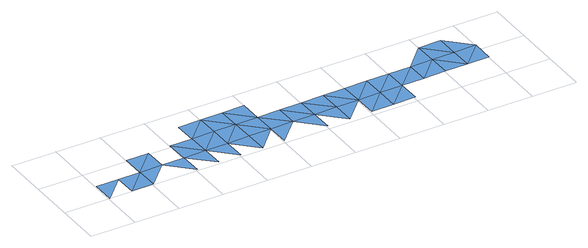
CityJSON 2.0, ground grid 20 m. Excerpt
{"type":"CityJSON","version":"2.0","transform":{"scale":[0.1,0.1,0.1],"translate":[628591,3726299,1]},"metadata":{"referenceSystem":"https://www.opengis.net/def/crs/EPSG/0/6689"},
"CityObjects":{
"waterbody1":{"type":"WaterBody","attributes":{"name":"福岡県津波浸水想定図","class":"1140","function":"2","WaterBodyTsunamiRiskAttribute.description":"1","WaterBodyTsunamiRiskAttribute.rank":"1"},"geometry":[{"type":"MultiSurface","lod":"1","boundaries":[[[0,1,2]],[[3,4,5]],[[6,5,4]],[[7,8,9]],[[7,9,10]],[[9,11,10]],[[10,12,13]],[[11,9,14]],[[10,11,12]],[[15,11,14]],[[11,15,12]],[[14,16,15]],[[15,17,12]],[[15,18,17]],[[17,18,19]],[[20,21,22]],[[23,20,22]],[[24,20,23]]]}]},
"waterbody2":{"type":"WaterBody","attributes":{"name":"福岡県津波浸水想定図","class":"1140","function":"2","WaterBodyTsunamiRiskAttribute.description":"1","WaterBodyTsunamiRiskAttribute.rank":"2"},"geometry":[{"type":"MultiSurface","lod":"1","boundaries":[[[5,2,25]],[[25,26,5]],[[5,26,3]],[[8,3,27]],[[8,28,9]],[[9,29,14]],[[14,30,16]],[[30,31,16]],[[16,31,15]],[[18,15,31]],[[32,31,33]],[[18,31,32]],[[18,32,34]],[[34,32,35]],[[32,36,35]],[[35,37,34]],[[35,38,37]],[[39,38,35]],[[38,40,37]],[[41,40,38]],[[42,40,41]],[[41,43,42]],[[44,43,41]],[[44,45,43]],[[45,44,46]],[[46,21,45]],[[47,21,46]],[[47,22,21]],[[48,22,47]],[[49,22,48]],[[49,23,22]],[[49,50,23]],[[50,49,51]],[[24,23,50]]]}]},
"waterbody3":{"type":"WaterBody","attributes":{"name":"福岡県津波浸水想定図","class":"1140","function":"2","WaterBodyTsunamiRiskAttribute.description":"1","WaterBodyTsunamiRiskAttribute.rank":"3"},"geometry":[{"type":"MultiSurface","lod":"1","boundaries":[[[41,38,39]],[[52,44,41]],[[44,52,53]],[[53,46,44]],[[53,54,46]]]}]}
},
"vertices":[
[5,101,8],[7,2,8],[105,103,8],[305,107,8],[303,207,8],[205,105,8],[203,205,8],[403,209,8],[405,109,8],[505,111,8],[503,211,8],[603,213,8],[601,313,8],[501,311,8],[605,113,8],[703,215,8],[705,115,8],[701,315,8],[803,217,8],[801,317,8],[1601,332,8],[1503,230,8],[1603,232,8],[1703,234,8],[1701,334,8],
[107,4,8],[207,5,8],[407,9,8],[507,11,8],[607,13,8],[707,15,8],[805,117,8],[905,119,8],[807,17,8],[903,219,8],[1005,121,8],[1007,21,8],[1003,221,8],[1105,123,8],[1107,23,8],[1103,223,8],[1205,125,8],[1203,225,8],[1303,227,8],[1305,127,8],[1403,229,8],[1405,129,8],[1505,131,8],[1605,132,8],[1704,134,8],[1803,236,8],[1804,136,8],
[1207,25,8],[1307,27,8],[1407,29,8]
]}
